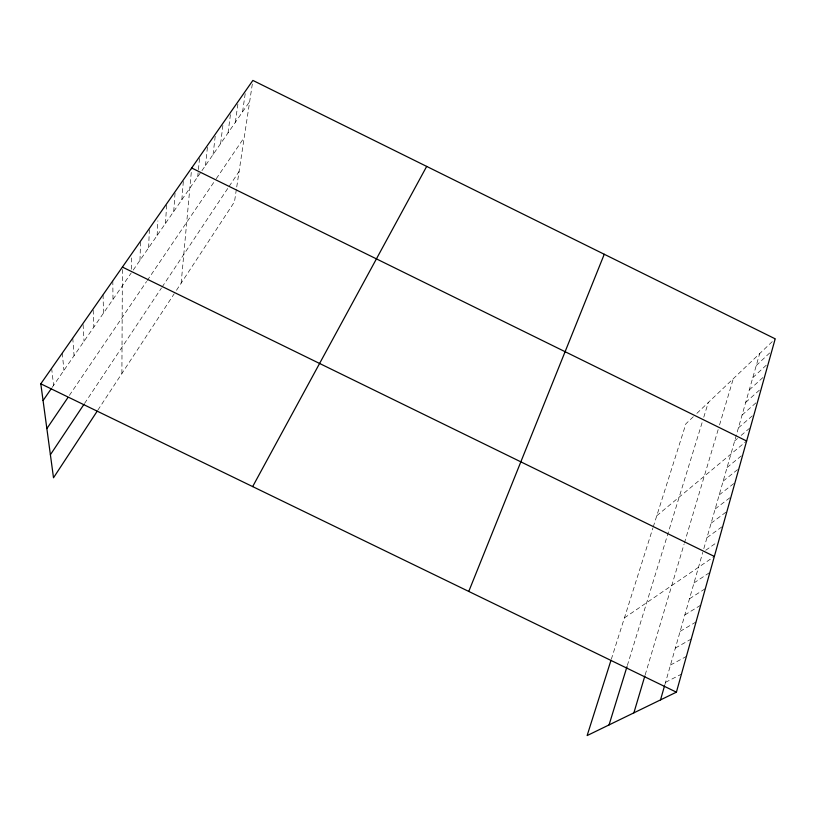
<?xml version="1.0" encoding="UTF-8"?>
<svg xmlns="http://www.w3.org/2000/svg" width="816" height="816" viewBox="0 0 816 816"><rect width="100%" height="100%" fill="white"/><g stroke="black" fill="none" stroke-linecap="round" stroke-linejoin="round"><path stroke-width="0.61" stroke-dasharray="4.08 3.06" d="M121.9 373.493L122.39 268.321M131.284 269.188L131.488 257.785M139.985 260.294L140.525 242.301M148.624 247.809L149.369 229.633M157.121 235.508L157.886 220.84M165.485 223.4L166.637 204.908M173.726 211.477L175.073 192.831M181.835 199.736L183.376 180.948M181.162 283.132L191.556 169.249M197.696 176.786L198.298 170.809M198.421 169.606L199.614 157.651M205.459 165.556L207.672 145.095M213.098 154.499L215.342 135.119M220.626 143.606L223.043 124.114M228.041 132.865L230.612 113.271M235.355 122.288L238.252 101.347M242.566 111.853L245.443 92.045M236.354 189.445L234.478 201.838L174.746 292.924M236.742 186.935L252.685 81.671M664.877 684.665L702.77 552.361M703.82 548.678L759.676 353.603M645.201 674.812L684.053 544.211M684.4 543.048L718.192 429.471M719.549 424.922L733.298 378.706M627.341 665.479L702.362 421.79M703.769 417.211L708.298 402.492M611.327 659.216L652.912 527.942M653.269 526.84L685.909 423.79L695.048 415.099M97.889 410.101L174.104 293.903M84.538 403.471L161.435 288.028M162.119 286.997L228.48 187.354M229.153 186.354L239.088 171.431M69.37 395.413L146.584 281.51M147.268 280.49L214.302 181.611M216.281 178.694L244.239 137.455M52.173 387.376L131.223 272.983M133.243 270.055L201.226 171.686M201.929 170.666L249.676 101.572M696.895 413.345L775.2 338.834M756.259 365.548L770.896 351.818M752.791 377.655L767.458 364.109M749.272 389.946L764.878 375.748M745.702 402.4L760.42 389.232M742.081 415.038L757.748 401.268M738.409 427.87L753.178 415.109M734.686 440.885L737.46 438.529M741.152 435.397L749.465 428.339M656.778 515.763L746.63 441.007M727.066 467.497L742.815 454.665M723.17 481.114L737.95 469.312M719.212 494.924L734.012 483.378M715.193 508.949L730.014 497.658M711.113 523.199L725.954 512.173M706.972 537.662L721.823 526.912M705.738 550.259L715.642 543.293M624.424 617.885L714.357 556.441M694.018 582.91L709.889 572.404M689.469 598.791L705.35 588.642M684.848 614.938L700.74 605.156M680.146 631.36L696.038 621.965M675.362 648.057L691.254 639.05M670.497 665.04L686.399 656.452M665.55 682.319L681.442 674.159M51.643 368.291L53.581 385.346M62.291 353.053L63.913 370.393M72.757 338.089L74.062 355.705M83.099 324.574L84.038 341.261M93.177 310.151L93.85 327.063M103.061 294.739L103.499 313.109M112.812 280.786L112.985 299.38"/><path stroke-width="1.22" d="M610.949 660.419L587.132 735.573L676.403 692.172L775.2 338.834L252.878 80.427L40.8 383.806L53.509 477.768L97.196 411.162M660.521 699.904L664.54 685.838M633.879 712.847L644.854 675.974M609.052 724.914L626.984 666.662M468.761 591.437L604.258 254.266M252.664 486.591L426.676 166.413M50.388 454.747L83.844 404.512M46.859 428.614L67.993 397.443M43.064 400.554L51.479 388.385M40.8 383.806L676.403 692.172M122.4 267.077L714.357 556.441M191.668 167.984L746.63 441.007"/></g></svg>
